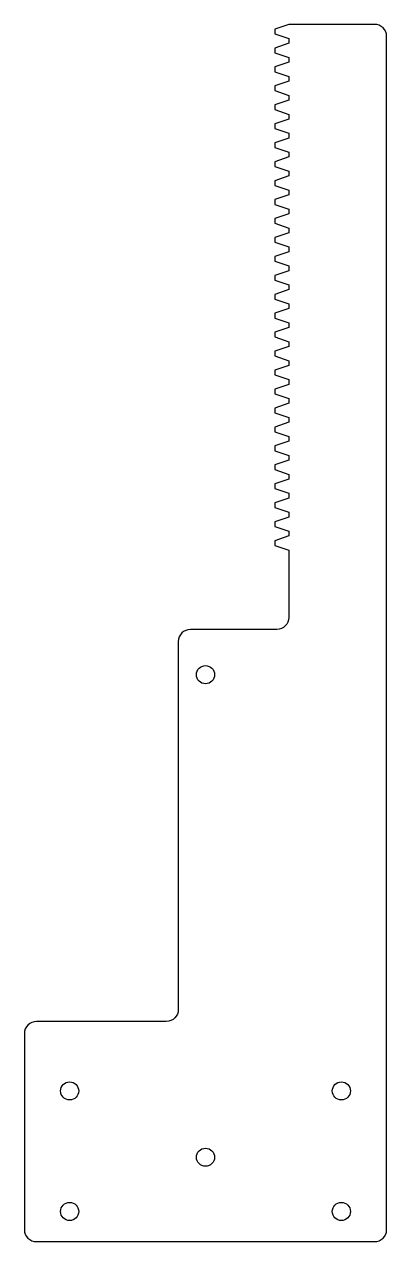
# Model space of a CAD drawing. Header units: millimetres. Extents: x -2 to 58, y 0 to 202.
import ezdxf

# ---------------------------------------------------------------- set-up
doc = ezdxf.new("R2010")
doc.units = ezdxf.units.MM

msp = doc.modelspace()

# ---------------------------------------------------------------- linework, layer by layer
msp.add_lwpolyline([(58, 199.82575, 0.414213562), (56, 201.82575), (41.8, 201.82575), (39.5, 201.03975), (39.5, 200.25516), (41.8, 199.46916), (41.8, 198.68416), (39.5, 197.89816), (39.5, 197.11357), (41.8, 196.32757), (41.8, 195.54257), (39.5, 194.75657), (39.5, 193.97198), (41.8, 193.18598), (41.8, 192.40098), (39.5, 191.61498), (39.5, 190.83039), (41.8, 190.04439), (41.8, 189.25939), (39.5, 188.47339), (39.5, 187.6888), (41.8, 186.9028), (41.8, 186.1178), (39.5, 185.3318), (39.5, 184.54721), (41.8, 183.76121), (41.8, 182.97621), (39.5, 182.19021), (39.5, 181.40562), (41.8, 180.61962), (41.8, 179.83462), (39.5, 179.04862), (39.5, 178.26403), (41.8, 177.47803), (41.8, 176.69303), (39.5, 175.90703), (39.5, 175.12244), (41.8, 174.33644), (41.8, 173.55144), (39.5, 172.76544), (39.5, 171.98085), (41.8, 171.19485), (41.8, 170.40985), (39.5, 169.62385), (39.5, 168.83926), (41.8, 168.05326), (41.8, 167.26826), (39.5, 166.48226), (39.5, 165.69767), (41.8, 164.91167), (41.8, 164.12667), (39.5, 163.34067), (39.5, 162.55608), (41.8, 161.77008), (41.8, 160.98508), (39.5, 160.19908), (39.5, 159.41449), (41.8, 158.62849), (41.8, 157.84349), (39.5, 157.05749), (39.5, 156.2729), (41.8, 155.4869), (41.8, 154.7019), (39.5, 153.9159), (39.5, 153.13131), (41.8, 152.34531), (41.8, 151.56031), (39.5, 150.77431), (39.5, 149.98972), (41.8, 149.20372), (41.8, 148.41872), (39.5, 147.63272), (39.5, 146.84813), (41.8, 146.06213), (41.8, 145.27713), (39.5, 144.49113), (39.5, 143.70654), (41.8, 142.92054), (41.8, 142.13554), (39.5, 141.34954), (39.5, 140.56495), (41.8, 139.77895), (41.8, 138.99395), (39.5, 138.20795), (39.5, 137.42336), (41.8, 136.63736), (41.8, 135.85236), (39.5, 135.06636), (39.5, 134.28177), (41.8, 133.49577), (41.8, 132.71077), (39.5, 131.92477), (39.5, 131.14018), (41.8, 130.35418), (41.8, 129.56918), (39.5, 128.78318), (39.5, 127.99859), (41.8, 127.21259), (41.8, 126.42759), (39.5, 125.64159), (39.5, 124.857), (41.8, 124.071), (41.8, 123.28559), (39.5, 122.49959), (39.5, 121.715), (41.8, 120.929), (41.8, 120.14359), (39.5, 119.35759), (39.5, 118.573), (41.8, 117.787), (41.8, 117.00159), (39.5, 116.21559), (39.5, 115.431), (41.8, 114.645), (41.8, 103.5, -0.414213562), (39.8, 101.5), (25.5, 101.5, 0.414213562), (23.5, 99.5), (23.5, 38.5, -0.414213562), (21.5, 36.5), (0, 36.5, 0.414213562), (-2, 34.5), (-2, 2, 0.414213562), (0, 0), (56, 0, 0.414213562), (58, 2)], format="xyb", close=True)
for centre in [(28, 94), (5.5, 25), (50.5, 25), (28, 14), (5.5, 5), (50.5, 5)]:
    msp.add_circle(centre, 1.5)

doc.saveas('drawing.dxf')
